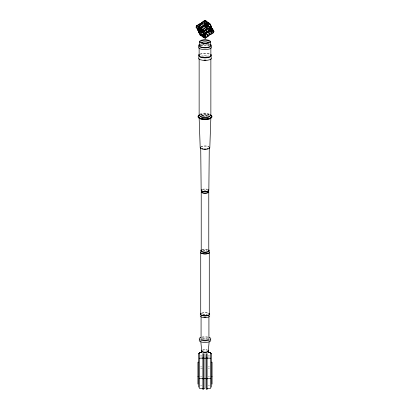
<?xml version="1.0" encoding="UTF-8"?>
<svg xmlns="http://www.w3.org/2000/svg" width="410" height="410" viewBox="0 0 410 410"><rect width="100%" height="100%" fill="white"/><g stroke="black" fill="none" stroke-linecap="round" stroke-linejoin="round"><path stroke-width="0.31" stroke-dasharray="2.05 1.54" d="M201.095 44.085L200.654 45.623A4.346 1.527 0 0 1 203.878 44.142M202.776 28.808L205.364 27.014M203.175 29.371L205.682 27.634M202.95 29.551L205.871 27.603M203.078 29.663L204.595 28.659L203.785 28.095M204.129 28.008L204.636 28.761L206.004 27.859M204.39 29.192L203.632 29.689L202.607 28.977M200.567 355.403L201.73 355.403M208.27 355.403L209.433 355.403M200.567 356.982L201.73 356.982M208.27 356.982L209.433 356.982M200.567 366.894L201.73 366.894M208.27 366.894L209.433 366.894M200.567 368.277L202.888 368.277M208.27 368.277L209.433 368.277M200.567 376.57L201.73 376.57M208.27 376.57L209.433 376.57M200.567 385.666L201.73 385.666M208.27 385.666L209.433 385.666M204.457 354.696L203.995 354.588M204.544 28.5L203.862 27.736L204.318 28.623M203.785 27.941L204.354 28.336L204.118 27.885M204.19 27.875L204.636 28.761M202.724 28.49L203.749 30.478M208.608 43.065L209.346 45.623A4.346 1.527 0 0 0 206.122 44.142M205 352.513L205 354.301M200.854 45.848A5.863 2.06 0 0 1 209.146 45.848M200.838 146.754A4.807 1.691 0 0 1 209.161 146.754M199.926 54.499A5.863 2.06 0 0 1 210.074 54.499M199.926 114.098A5.863 2.06 0 0 1 210.074 114.098M202.068 56.262A5.863 2.06 0 0 1 209.146 56.59M202.068 115.861A5.863 2.06 0 0 1 207.931 115.861M202.002 115.799A4.238 1.491 0 0 1 207.998 115.799M202.878 116.353A4.238 1.491 0 0 1 207.122 116.353M209.095 115.517A4.238 1.491 0 0 1 208.669 115.876M201.33 115.876A4.238 1.491 0 0 1 200.905 115.517M200.762 115.128A4.238 1.491 0 0 1 205 113.637A4.238 1.491 0 0 1 209.238 115.128M201.33 115.671A4.238 1.491 0 0 1 208.669 115.671M200.28 44.659A5.453 1.917 0 0 1 201.146 44.265M208.854 44.265A5.453 1.917 0 0 1 209.72 44.659M206.804 44.162A3.608 1.271 0 0 1 205.933 44.29M204.067 44.29A3.608 1.271 0 0 1 203.196 44.162M200.531 114.979A6.949 2.445 0 0 1 209.915 115.128M200.085 114.687A6.949 2.445 0 0 1 209.915 114.687M200.372 45.674A6.545 2.301 0 0 1 209.628 45.674M200.249 53.864A6.719 2.363 0 0 1 209.751 53.864M200.68 56.237A6.719 2.363 0 0 1 209.32 56.237M200.869 147.21A4.274 1.507 0 0 1 205 146.093A4.274 1.507 0 0 1 209.131 147.21M202.673 350.196A3.29 1.158 0 0 1 207.327 350.196M202.279 189.369A3.849 1.353 0 0 1 207.721 189.369M202.863 251.069A4.274 1.507 0 0 1 207.137 251.069M201.976 313.214A4.274 1.507 0 0 1 208.024 313.214M202.863 339.096A4.274 1.507 0 0 1 207.137 339.096M202.596 189.476A3.398 1.194 0 0 1 207.404 189.476M202.222 337.819A3.926 1.384 0 0 1 207.778 337.819M203.037 314.68A3.926 1.384 0 0 1 206.963 314.68M202.325 249.833A3.782 1.333 0 0 1 207.675 249.833M204.021 190.64A3.782 1.333 0 0 1 205.979 190.64M201.787 249.644A4.546 1.599 0 0 1 208.213 249.644M202.73 250.987A4.546 1.599 0 0 1 207.27 250.987M201.623 313.086A4.776 1.681 0 0 1 208.377 313.086M202.612 314.424A4.776 1.681 0 0 1 207.388 314.424M202.084 337.02A5.832 2.05 0 0 1 207.916 337.02M202.084 338.619A5.832 2.05 0 0 1 207.916 338.619M202.371 350.089A3.721 1.307 0 0 1 207.629 350.089"/><path stroke-width="0.61" d="M208.849 190.322L209.269 148.236M209.807 147.6L210.863 117.644A5.863 2.06 0 0 1 205 119.705A5.863 2.06 0 0 1 199.137 117.644L200.193 147.6M208.29 351.016L209.161 341.648M197.159 28.726L197.917 30.196L196.098 27.162L196.503 25.845L199.332 23.975L200.546 25.83L198.132 27.419L200.008 28.039M202.038 26.46L200.218 27.357L199.988 28.1L201.013 29.807M209.295 29.817L209.638 28.69M210.181 31.057L211.396 31.908L212.195 30.509L209.858 28.608L208.439 25.856L206.414 26.645M210.463 30.729L211.273 32.303L212.083 31.77L212.488 30.448L212.083 29.663L211.273 30.196M196.098 27.162L196.503 26.348L199.332 24.477L199.332 23.975M197.512 29.915L198.727 28.562L199.537 29.125L198.327 26.783L200.203 27.403M199.019 32.144L197.804 29.786L198.604 28.808L199.173 29.202M201.812 26.301L199.988 28.1L200.787 28.654M202.776 34.158L203.585 35.726L202.776 36.259L201.561 36.008L200.141 35.019L198.727 32.272L199.942 30.919L200.751 31.483L201.51 32.959M200.787 29.648L201.469 28.884L201.925 29.202M201.72 29.248L201.402 29.023L200.951 29.576L201.535 30.55M201.469 30.97L202.15 30.212L202.607 30.53L201.469 30.97L202.268 32.518M201.766 30.991L202.084 30.35L202.402 30.571L201.633 29.1M200.223 34.993L200.705 34.112L201.402 35.029L200.223 34.993L201.402 35.029M210.868 27.152L211.273 26.332L209.858 23.58L208.439 22.591L207.224 22.34M208.003 25.697L208.628 24.897M199.403 353.225L198.542 353.717L198.542 387.178M199.403 353.338L198.542 353.82M199.506 24.656L201.935 23.057L202.735 23.903L200.305 25.507L199.737 25.112L199.506 24.246L201.935 22.642M205 22.888L202.976 24.226L201.761 22.873L204.595 21.002L205.81 20.751L207.224 21.74L207.629 22.529L206.819 23.062M202.166 22.806L199.506 24.246M199.737 25.112L202.166 23.508M198.727 28.562L197.712 26.599L199.737 25.261L200.546 25.83M202.166 23.657L204.19 22.325L204.805 22.75M198.727 28.408L199.537 27.87M203.175 25.399L203.862 26.445L203.175 25.399L204.774 24.349L205.456 24.487L206.481 26.194L205.912 25.092L206.481 25.487M204.19 22.325L205.2 24.287L207.224 23.503L207.629 23.785L206.619 21.822L207.629 22.529M200.9 27.214L203.273 25.553L203.724 26.266L202.355 27.168L201.91 26.455L205.456 24.487M203.785 25.307L204.544 24.81M207.245 26.261L206.778 26.568L205.569 24.21L206.03 23.903L207.265 23.857L208.48 26.214M201.91 26.686L203.273 25.784M202.038 26.942L203.406 26.04M201.469 28.884L200.9 27.777L202.038 27.029L202.494 27.347M203.406 26.127L204.544 25.374L206.004 27.762L206.83 27.475M199.255 29.392L200.387 28.644L199.819 27.547L198.604 26.696M207.347 24.052L208.48 23.303L207.439 22.283M205 25.692L200.444 28.7L201.633 30.904M200.751 28.72L199.132 29.792L200.141 30.499L200.9 31.97M209.858 24.087L208.844 23.375L207.224 24.446L208.239 25.153L209.858 24.087L211.273 26.332M204.544 25.374L205.113 26.481L206.25 26.035M206.276 26.24L205.318 26.435L206.092 27.542M201.766 29.351L202.402 28.931M206.322 26.348L206.958 25.922M200.141 30.499L201.371 29.684M207.732 28.91L206.937 27.362L206.25 27.506L205.799 27.803L206.368 28.91L205.225 29.663L205.456 30.104M204.318 30.883L203.862 30.565L202.724 31.319L202.15 30.212M201.156 32.462L202.371 31.662M208.044 24.774L209.249 27.116L210.868 26.05M201.52 32.385L202.273 31.888M204.503 31.493L203.995 30.745L205.364 29.843L207.024 32.082L209.049 30.745M212.195 28.813L210.827 29.397L209.612 27.045L210.745 26.296L211.949 28.341M205.405 29.945L207.429 28.608L206.143 26.148M203.027 31.708L207.05 29.054L206.25 27.506M204.774 30.581L205.682 29.981M205.881 30.714L205.646 30.263L203.222 31.867L204.118 33.2L206.778 31.76M203.585 35.726L202.571 35.019L204.595 33.681L204.19 33.4L201.356 35.27L200.141 35.019L200.546 34.204L208.644 28.859L209.858 28.608L209.454 29.925L206.619 31.795M202.776 34.553L203.99 33.748L204.8 34.317L205.559 35.788M210.868 29.207L212.083 28.408L212.488 28.69L213.902 31.437L213.497 32.759L210.668 34.63L209.454 32.774L211.478 31.437M204.682 33.353L203.857 33.41M206.727 32.815L206.276 32.339L207.644 31.437M208.598 30.765L208.859 30.596M206.594 32.959L208.09 32.149L205.758 33.62M205.225 33.974L205.225 34.255L204.431 33.697L204.887 33.394L205.456 33.794L206.824 33.2L205.225 34.255L204.544 34.112M204.118 33.2L204.354 33.364L207.506 31.257L207.962 32.139L209.1 31.391L208.531 30.991L208.987 30.688L210.058 31.452L210.868 30.919L211.273 29.597L208.439 25.856M208.188 32.298L209.782 30.965L208.188 32.298L207.962 32.139M205.195 35.849L203.99 35.004L202.371 36.075L202.776 36.859L204.19 37.853L205.405 38.104L208.239 36.234L208.239 35.731M207.834 34.942L207.024 34.378L204.61 35.972L204.61 34.112M201.751 35.752L202.965 36.603L203.97 36.808L204.431 36.5L203.867 35.403L202.653 34.553M209.695 33.097L207.265 34.696L207.834 35.798L210.494 34.358L207.834 35.798M202.776 36.859L203.99 37.11L204.8 36.577L205.81 37.284L207.834 35.947L208.239 36.234M208.552 35.224L210.007 34.266M210.263 34.348L212.288 33.01L211.273 32.303M204.651 20.966L205.692 20.751L205.692 21.028L204.651 20.813M209.776 28.685L208.598 28.905L209.433 29.812M201.73 352.513L199.403 352.513L199.403 388.372L202.888 388.372M208.27 352.513L210.596 352.513L210.596 388.372L207.111 388.372M199.403 352.651L201.73 352.651M208.27 352.651L210.596 352.651M211.457 353.82L210.596 353.338M202.888 357.704L203.375 357.704M206.625 357.704L207.111 357.704M199.403 358.212L202.888 358.212M203.375 358.212L206.625 358.212M207.111 358.212L210.596 358.212M198.799 362.194L197.917 362.194L197.917 384.108M211.201 362.194L212.083 362.194L212.083 384.108M197.917 376.539L198.799 376.539M211.201 376.539L212.083 376.539M199.403 378.415L202.888 378.415M203.375 378.415L206.625 378.415M207.111 378.415L210.596 378.415M202.888 378.912L203.375 378.912M206.625 378.912L207.111 378.912M203.375 388.372L205 388.372L205 354.66M205.389 20.751L204.805 20.874M208.644 23.329L209.858 23.58M213.584 31.447L213.866 31.539M196.482 25.932L196.759 26.025M196.759 26.455L196.482 26.363L197.917 29.095M198.327 27.029L200.203 27.644L200.218 27.357M209.797 31.196L211.201 31.662M213.241 32.58L213.518 32.672L213.569 32.2M196.134 27.06L196.416 27.152M205.538 21.161L204.595 20.5L201.761 22.371L201.761 22.873M207.265 22.453L208.48 23.303M205.569 24.21L206.86 26.02M209.612 27.045L210.181 27.439M205.2 24.287L206.01 24.851M209.249 27.116L210.058 27.685M212.083 29.663L213.092 30.371L212.083 28.408M212.488 30.448L213.902 31.437L213.497 32.759L212.083 31.77M210.981 29.658L212.195 30.509M205.113 26.481L205.569 26.799M211.862 31.601L209.454 29.925L206.03 23.903M202.976 26.522L203.38 26.804M205.225 29.663L205.682 30.068M200.9 27.777L203.175 31.637M203.995 30.745L204.318 30.97M206.276 32.339L206.594 32.559M197.712 26.599L198.522 27.162M199.173 27.798L200.387 28.644M197.804 29.786L199.009 31.836M198.727 32.272L200.141 34.517M203.222 35.649L204.431 36.5M202.755 35.962L203.97 36.808M202.776 36.259L201.356 35.27L199.132 31.452M203.99 37.11L205.405 38.104M210.596 353.225L211.457 353.717L211.457 387.178M204.19 33.4L202.976 31.544L200.951 32.882L199.942 30.919M200.567 34.291L201.259 35.209M210.745 26.296L211.96 28.649M208.439 22.591L208.844 23.375M207.224 23.503L205.81 20.751L204.595 20.5L206.01 23.754M207.035 23.698L208.249 26.055M209.52 30.407L210.058 31.452M205.569 26.178L204.774 24.349M205.579 26.266L206.266 27.588M207.962 31.575L208.188 32.016M206.594 33.041L206.138 32.159L206.824 33.2M207.024 34.378L207.834 35.947M201.812 26.583L202.038 27.029M203.862 30.565L204.088 31.006M205 32.908L205.456 33.794M202.268 29.689L202.796 30.724M199.332 24.477L199.737 25.261M203.99 33.748L205.81 37.284M201.402 29.023L202.084 30.35M201.141 29.197L201.822 30.524M200.218 27.639L201.013 29.187M201.699 30.514L202.494 32.057M203.99 35.004L204.8 36.577M201.699 31.129L202.268 32.236M198.727 26.301L199.265 27.347M200.141 29.997L200.71 31.093M199.019 28.941L200.387 31.56M202.735 36.152L202.965 36.603M198.604 28.808L199.819 31.165L199.352 31.473L198.138 29.115M200.838 341.648L201.71 351.016M200.731 148.236L201.151 190.322M210.863 47.939L210.863 55.534M210.863 58.681L210.863 115.128M210.668 34.127L210.668 34.63M210.453 41.651L210.453 45.623M209.274 253.011L209.274 314.275M208.926 316.515L208.926 338.798A3.926 1.384 0 0 1 205 340.182A3.926 1.384 0 0 1 201.074 338.798L201.074 316.515M208.782 191.926L208.782 250.771M207.111 353.645L207.111 389.5M206.625 353.645L206.625 389.5M205.348 37.787L205.348 38.063L204.308 37.571M205.195 33.994L205.195 36.09M204.805 23.129L204.805 24.61M204.651 20.536L204.651 21.243M203.375 353.645L203.375 389.5M202.888 353.645L202.888 389.5M201.218 191.926L201.218 250.771M200.726 253.011L200.726 314.275M199.547 41.651L199.547 45.623M199.137 47.939L199.137 55.534M199.137 58.681L199.137 115.128M196.503 25.845L196.431 26.399M209.643 147.164A4.807 1.691 0 0 1 205 149.291A4.807 1.691 0 0 1 200.357 147.164M210.663 55.001A5.863 2.06 0 0 1 205 57.595A5.863 2.06 0 0 1 199.337 55.001M210.663 114.595A5.863 2.06 0 0 1 205 117.193A5.863 2.06 0 0 1 199.337 114.595M206.02 60.075A5.863 2.06 0 0 1 203.98 60.075M209.238 116.419A4.238 1.491 0 0 1 205 117.911A4.238 1.491 0 0 1 200.762 116.419M207.998 118.7A4.238 1.491 0 0 1 207.122 118.936M202.878 118.936A4.238 1.491 0 0 1 202.002 118.7M210.268 45.126A5.453 1.917 0 0 1 205 47.539A5.453 1.917 0 0 1 199.731 45.126M201.515 42.737A3.608 1.271 0 0 1 205 41.794A3.608 1.271 0 0 1 208.485 42.737M211.022 115.63A6.949 2.445 0 0 1 205 119.3A6.949 2.445 0 0 1 198.978 115.63M211.022 115.195A6.949 2.445 0 0 1 205 118.864A6.949 2.445 0 0 1 198.978 115.195M210.668 44.47A6.545 2.301 0 0 1 205 47.924A6.545 2.301 0 0 1 199.332 44.47M211.324 46.709A6.545 2.301 0 0 1 205 49.605A6.545 2.301 0 0 1 198.676 46.709M210.817 54.351A6.719 2.363 0 0 1 205 57.897A6.719 2.363 0 0 1 199.183 54.351M211.488 57.436A6.719 2.363 0 0 1 205 60.408A6.719 2.363 0 0 1 198.512 57.436M208.024 148.666A4.274 1.507 0 0 1 207.137 148.902M206.107 149.05A4.274 1.507 0 0 1 203.893 149.05M202.863 148.902A4.274 1.507 0 0 1 201.976 148.666M208.177 350.719A3.29 1.158 0 0 1 205 352.175A3.29 1.158 0 0 1 201.822 350.719M208.331 189.645A3.849 1.353 0 0 1 205 191.68A3.849 1.353 0 0 1 201.669 189.645M209.131 252.765A4.274 1.507 0 0 1 205 253.877A4.274 1.507 0 0 1 200.869 252.765M208.7 313.527A4.274 1.507 0 0 1 205 315.782A4.274 1.507 0 0 1 201.3 313.527M207.947 190.922A3.398 1.194 0 0 1 207.404 191.168M206.701 191.362A3.398 1.194 0 0 1 203.298 191.362M202.596 191.168A3.398 1.194 0 0 1 202.053 190.922M207.947 191.326A3.398 1.194 0 0 1 205 193.12A3.398 1.194 0 0 1 202.053 191.326M208.275 191.26A3.782 1.333 0 0 1 205 193.253A3.782 1.333 0 0 1 201.725 191.26M206.015 317.212A3.926 1.384 0 0 1 203.985 317.212M208.654 250.428A3.782 1.333 0 0 1 205 252.104A3.782 1.333 0 0 1 201.346 250.428M209.392 251.96A4.546 1.599 0 0 1 205 253.974A4.546 1.599 0 0 1 200.608 251.96M208.936 249.972A4.546 1.599 0 0 1 205 252.37A4.546 1.599 0 0 1 201.064 249.972M209.136 313.435A4.776 1.681 0 0 1 205 315.956A4.776 1.681 0 0 1 200.864 313.435M209.776 315.879A4.776 1.681 0 0 1 205 317.56A4.776 1.681 0 0 1 200.223 315.879M210.632 339.869A5.832 2.05 0 0 1 205 342.452A5.832 2.05 0 0 1 199.368 339.869M209.126 337.348A5.832 2.05 0 0 1 209.126 340.249A5.832 2.05 0 0 1 200.874 340.249A5.832 2.05 0 0 1 200.874 337.348M208.095 350.289A3.721 1.307 0 0 1 207.455 352A3.721 1.307 0 0 1 202.545 352A3.721 1.307 0 0 1 201.904 350.289M209.577 28.879L209.382 29.515L208.992 28.997L209.577 28.879M200.618 34.527L200.423 34.922L201.008 35.045L200.618 34.527M201.146 43.009A5.453 1.917 0 0 0 210.268 42.148A5.453 1.917 0 0 0 203.591 39.801A5.453 1.917 0 0 0 201.146 43.009M201.925 42.732A4.346 1.527 0 0 0 209.197 42.045A4.346 1.527 0 0 0 203.878 40.175A4.346 1.527 0 0 0 201.925 42.732"/></g></svg>
